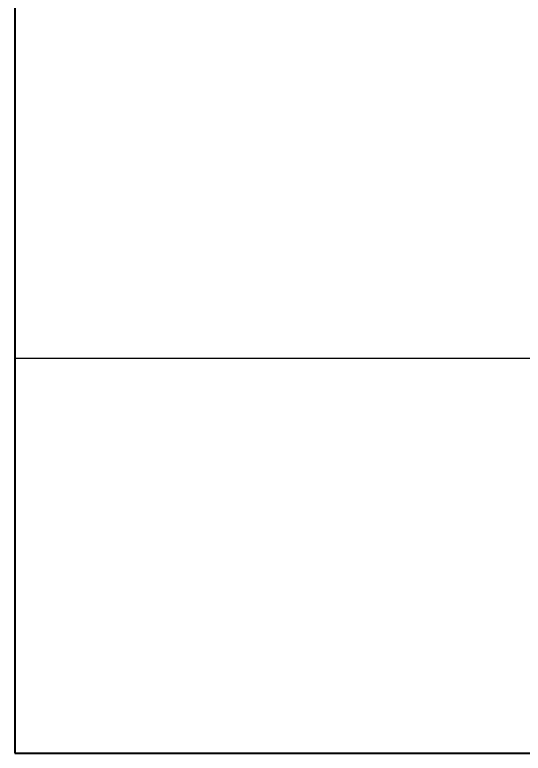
# Model space of a CAD drawing. Header units: millimetres. Extents: x 684983 to 685377, y 990360 to 990509.
# Drawn here: x 684982.764 to 684985.023, y 990360.285 to 990363.57 of the extents above; entities that cross this region are included whole.
import ezdxf

# ---------------------------------------------------------------- set-up
doc = ezdxf.new("R2010")
doc.units = ezdxf.units.MM
doc.layers.add('TITLE', color=6, linetype='Continuous')

msp = doc.modelspace()

# ---------------------------------------------------------------- linework, layer by layer
for p, q in [((684982.7636, 990377.9235), (684982.7636, 990360.2851)), ((684982.7636, 990370.8996), (684982.7636, 990360.2851)), ((684982.7636, 990360.2851), (685085.1957, 990360.2851))]:
    msp.add_line(p, q)
at = {"lineweight": 40}
msp.add_lwpolyline([(684982.7636, 990360.2851), (685085.1957, 990360.2851), (685085.1957, 990509.1548), (684982.7636, 990509.1548)], close=True, dxfattribs=at)
at = {"layer": 'TITLE', "color": 8}
for p, q in [((685014.9642, 990362.0411), (684982.7636, 990362.0411)), ((685014.9642, 990360.2851), (684982.7636, 990360.2851))]:
    msp.add_line(p, q, dxfattribs=at)

doc.saveas('drawing.dxf')
